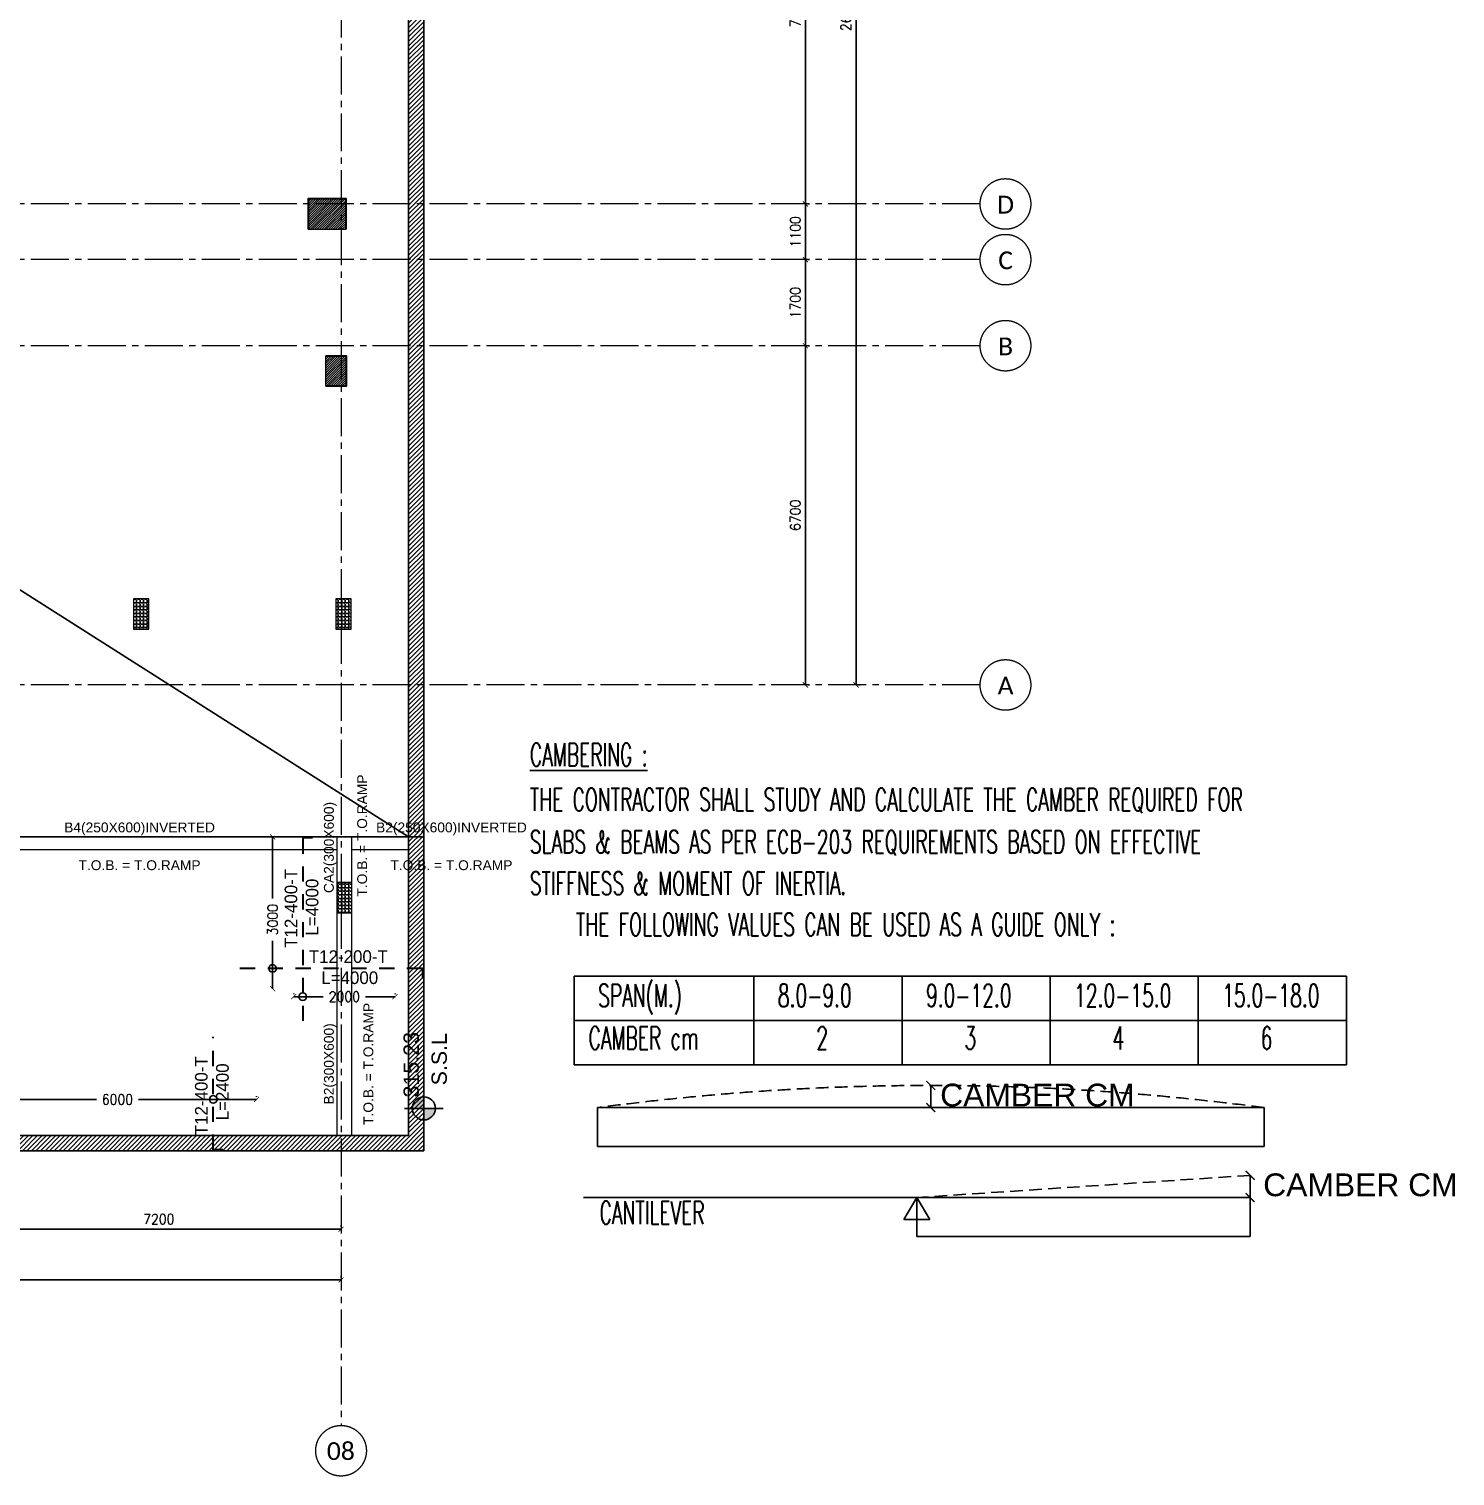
# Model space of a CAD drawing. Header units: millimetres. Extents: x -967280 to 3852, y 2833 to 1955156.
# Drawn here: x -400794 to -372623, y 571611 to 600194 of the extents above; entities that cross this region are included whole.
import ezdxf
from ezdxf.enums import TextEntityAlignment as Align

# ---------------------------------------------------------------- set-up
doc = ezdxf.new("R2010")
doc.units = ezdxf.units.MM
doc.header["$LTSCALE"] = 1000
doc.header["$PDMODE"] = 35
doc.header["$PDSIZE"] = 25
for name, pattern in [('$0$DASHED2', [0.375, 0.25, -0.125]), ('B05-FIRST FLOOR PLAN$0$DLINE', [0.55, 0.3, -0.25]), ('Columns_Structural070816$0$CENTER2', [1.125, 0.75, -0.125, 0.125, -0.125]), ('DASHED2', [0.375, 0.25, -0.125]), ('HRZN_Line-Ptrn-Sold', [9144001.0, 9144000.0, -1]), ('XREF-ST-FRAMING 1ST FLOOR$0$CENTER', [50.8, 31.75, -6.35, 6.35, -6.35]), ('XREF-ST-FRAMING 1ST FLOOR$0$HIDDEN2', [0.1875, 0.125, -0.0625])]:
    doc.linetypes.add(name, pattern=pattern)
for name, color, linetype in [('_N-DIM 3', 7, 'Continuous'), ('B05-FIRST FLOOR PLAN$0$STR_ROOF RFT$0$S-SYMB', 30, 'Continuous'), ('DIMENSION', 2, 'Continuous'), ('R.C. footing', 4, 'Continuous'), ('RIB', 5, 'Continuous'), ('S - BATH Hach', 1, 'Continuous'), ('S - col hach', 1, 'Continuous'), ('S - dot', 1, 'Continuous'), ('S -Beams', 2, 'Continuous'), ('S-OPENING', 4, 'Continuous'), ('S-TEXT', 2, 'Continuous'), ('XREF-ST-FRAMING 1ST FLOOR$0$ST-BEAM', 4, 'XREF-ST-FRAMING 1ST FLOOR$0$HIDDEN2'), ('XREF-ST-FRAMING 1ST FLOOR$0$ST-BEAM MARK', 3, 'Continuous'), ('XREF-ST-FRAMING 1ST FLOOR$0$ST-SLAB TH. TXT', 3, 'Continuous')]:
    doc.layers.add(name, color=color, linetype=linetype)
for name, color, linetype, lineweight in [('A-AX-ATT-100', 7, 'HRZN_Line-Ptrn-Sold', 18), ('BEAMS', 3, 'HRZN_Line-Ptrn-Sold', 18), ('S - column', 6, 'Continuous', 60), ('ST-000-AXIS', 9, 'Columns_Structural070816$0$CENTER2', 9), ('ST-203-SLAB-TXT', 7, 'Continuous', 30), ('ST-206-SLAB-DIM', 1, 'Continuous', 20), ('ST-RFT-BOT', 2, '$0$DASHED2', 30), ('ST-RFT-TOP', 5, '$0$DASHED2', 30)]:
    doc.layers.add(name, color=color, linetype=linetype, lineweight=lineweight)
doc.styles.add('Arial', font='arial.ttf', dxfattribs={"height": 317.5})
doc.styles.add('Arial_3', font='arial.ttf', dxfattribs={"height": 7999.15942})
doc.styles.add('B05-FIRST FLOOR PLAN$0$XS-Roof RFT$0$T25-100', font='STENCIL.shx', dxfattribs={"height": 250})
doc.styles.add('Calibri_2', font='calibri.ttf', dxfattribs={"height": 300})
doc.styles.add('rom 0.5', font='romans.shx', dxfattribs={"width": 0.6})
doc.styles.get("Standard").update_dxf_attribs({"font": 'x-arab.shx'})
doc.styles.add('TUNELNO', font='romans.shx', dxfattribs={"width": 0.9})
doc.styles.add('XREF-ST-FRAMING 1ST FLOOR$0$ROMANS-TITLE', font='ROMANS.shx', dxfattribs={"width": 0.8})
doc.styles.add('XREF-ST-FRAMING 1ST FLOOR$0$STRECTURAL', font='arial.ttf')
doc.dimstyles.new('ARROW', dxfattribs={"dimtxt": 0.15, "dimasz": 0.08, "dimexe": 0.04, "dimexo": 0.04, "dimgap": 0.04, "dimtad": 1, "dimzin": 1, "dimdsep": 46, "dimtxsty": 'Standard', "dimblk": 'ARCHTICK', "dimcen": 0.08, "dimclrd": 8, "dimclre": 8, "dimclrt": 30, "dimadec": 0, "dimazin": 0, "dimtfac": 2, "dimtix": 1, "dimtmove": 2, "dimatfit": 3, "dimldrblk": 'ARCHTICK', "dimfxl": 0.04, "dimtolj": 1, "dimtzin": 1, "dimlwd": -1, "dimarcsym": 0})
doc.dimstyles.new('Copy(2) of DSEC', dxfattribs={"dimtxt": 200, "dimasz": 100, "dimexe": 50, "dimexo": 80, "dimgap": 100, "dimtad": 1, "dimdec": 0, "dimrnd": 5, "dimzin": 0, "dimdsep": 46, "dimtxsty": 'TUNELNO', "dimblk": 'ARCHTICK', "dimcen": 0.09, "dimclrd": 1, "dimclre": 1, "dimclrt": 3, "dimadec": 0, "dimazin": 0, "dimtfac": 0.78125, "dimtdec": 0, "dimtix": 1, "dimtmove": 2, "dimatfit": 3, "dimldrblk": 'ARCHTICK', "dimfxl": 1, "dimtolj": 1, "dimtzin": 0, "dimarcsym": 0})
pattern_1 = [(90, (-416898.87, -510439.72), (-69.85, 4e-15), [50.8, -19.05]), (180, (-416898.87, -510439.72), (-9e-15, -69.85), [50.8, -19.05])]

# ---------------------------------------------------------------- blocks, each defined once
blk = doc.blocks.new('A$C46269fcd new')
at = {"layer": 'S - BATH Hach', "ltscale": 30, "transparency": 33554483}
h = blk.add_hatch(dxfattribs=at)
h.set_pattern_fill('ANSI31', color=1, scale=20)
h.set_pattern_definition([(45, (643184.17, -484711.8), (-44.9012806, 44.9012806), [])])
h.paths.add_polyline_path([(47835, 35800), (47835, -9200), (-6100, -9200), (-6100, 35800), (-5800, 35800), (-5800, -8900), (47535, -8900), (47535, 35800)])
at = {"layer": 'S - col hach', "true_color": 0xcd6928}
h = blk.add_hatch(dxfattribs=at)
h.set_pattern_fill('ANGLE', color=32, scale=10, angle=90)
h.set_pattern_definition(pattern_1)
h.paths.add_polyline_path([(42400, 1700), (42100, 1700), (42100, 1100), (42400, 1100)])
h = blk.add_hatch(dxfattribs=at)
h.set_pattern_fill('ANGLE', color=32, scale=10, angle=90)
h.set_pattern_definition(pattern_1)
h.paths.add_polyline_path([(46400, 1700), (46100, 1700), (46100, 1100), (46400, 1100)])
h = blk.add_hatch(dxfattribs=at)
h.set_pattern_fill('ANGLE', color=32, scale=10, angle=90)
h.set_pattern_definition([(90, (-416898.87, -510339.72), (-69.85, 4e-15), [50.8, -19.05]), (180, (-416898.87, -510339.72), (-9e-15, -69.85), [50.8, -19.05])])
h.paths.add_polyline_path([(46415, -3900), (46115, -3900), (46115, -4500), (46415, -4500)])
at = {"layer": 'R.C. footing', "color": 4, "ltscale": 30}
blk.add_lwpolyline([(47835, 35800), (47835, -9200), (-6100, -9200), (-6100, 35800), (-5800, 35800), (-5800, -8900), (47535, -8900), (47535, 35800)], close=True, dxfattribs=at)
at = {"layer": 'S - column', "lineweight": 15}
for points in [[(42400, 1700), (42100, 1700), (42100, 1100), (42400, 1100)], [(46400, 1700), (46100, 1700), (46100, 1100), (46400, 1100)], [(46415, -3900), (46115, -3900), (46115, -4500), (46415, -4500)]]:
    blk.add_lwpolyline(points, close=True, dxfattribs=at)
blk = doc.blocks.new('FROM FOUNDATION TO UPPER LOWER BASEMENT_COLUMNS(new2)')
at = {"layer": 'S - col hach'}
h = blk.add_hatch(dxfattribs=at)
h.set_pattern_fill('ANSI31', color=256, scale=10)
h.set_pattern_definition([(45, (193250.144, -607512.31), (-22.4506403, 22.4506403), [])])
h.paths.add_polyline_path([(462706, 619440), (463199, 619440), (463199, 620040), (462449, 620040), (462449, 619440)])
h = blk.add_hatch(dxfattribs=at)
h.set_pattern_fill('ANSI31', color=256, scale=10)
h.set_pattern_definition([(45, (193250.144, -596912.31), (-22.4506403, 22.4506403), [])])
h.paths.add_polyline_path([(462799, 616940), (462799, 616340), (463199, 616340), (463199, 616940)])
at = {"layer": 'S - column', "lineweight": 15}
for points in [[(462449, 619440), (463199, 619440), (463199, 620040), (462449, 620040)], [(463199, 616940), (463199, 616340), (462799, 616340), (462799, 616940)]]:
    blk.add_lwpolyline(points, close=True, dxfattribs=at)
at = {"layer": 'ST-RFT-BOT', "color": 7, "linetype": 'Continuous', "ltscale": 30}
for points in [[(463199, 619440), (463199, 620040), (462449, 620040), (462449, 619440)], [(462799, 616940), (463199, 616940), (463199, 616340), (462799, 616340)]]:
    blk.add_lwpolyline(points, dxfattribs=at)
blk = doc.blocks.new('XREF-ST-FRAMING 1ST FLOOR$0$A-LVL_FFL-SSL')
at = {"layer": 'XREF-ST-FRAMING 1ST FLOOR$0$ST-SLAB TH. TXT', "ltscale": 800}
h = blk.add_hatch(color=256, dxfattribs=at)
h.paths.add_polyline_path([(0, 0), (150, 0, 0.414214), (0, 150)])
h.paths.add_polyline_path([(0, -150), (0, 0), (-150, 0, 0.414214)])
at = {"layer": 'XREF-ST-FRAMING 1ST FLOOR$0$ST-SLAB TH. TXT'}
for p, q in [((0, -250), (0, 250)), ((-250, 0), (250, 0))]:
    blk.add_line(p, q, dxfattribs=at)
at = {"layer": 'XREF-ST-FRAMING 1ST FLOOR$0$ST-SLAB TH. TXT', "ltscale": 800}
blk.add_line((0, 0), (1037, 0), dxfattribs=at)
at = {"layer": 'XREF-ST-FRAMING 1ST FLOOR$0$ST-SLAB TH. TXT'}
blk.add_circle((0, 0), 150, dxfattribs=at)
at = {"layer": 'XREF-ST-FRAMING 1ST FLOOR$0$ST-SLAB TH. TXT', "ltscale": 800, "style": 'XREF-ST-FRAMING 1ST FLOOR$0$ROMANS-TITLE', "width": 0.8}
for tag, p in [('FLOOR-LEVEL-FFL', (300, 100)), ('FLOOR-LEVEL-SSL', (300, -300))]:
    blk.add_attdef(tag, p, '', height=200, dxfattribs=at)
blk = doc.blocks.new('_ArchTick')
at = {"color": 0, "linetype": 'ByBlock', "const_width": 0.15}
blk.add_lwpolyline([(-0.5, -0.5), (0.5, 0.5)], dxfattribs=at)
blk = doc.blocks.new('*D21')
at = {"layer": 'Defpoints', "color": 0, "transparency": 16777216}
for p in [(-9448, 48), (3718, 48), (-9448, -721)]:
    blk.add_point(p, dxfattribs=at)
at = {"layer": 'DIMENSION', "color": 8, "lineweight": -2, "transparency": 16777216}
for p, q in [((-9448, 48), (-9448, -721)), ((3718, 48), (3718, -721))]:
    blk.add_line(p, q, dxfattribs=at)
at = {"layer": 'DIMENSION', "color": 8, "transparency": 16777216}
blk.add_line((3718, -721), (-9448, -721), dxfattribs=at)
at = {"layer": 'DIMENSION', "color": 8, "transparency": 16777216, "xscale": 0.08, "yscale": 0.08, "zscale": 0.08, "rotation": 180}
blk.add_blockref('_ArchTick', (-9448, -721), dxfattribs=at)
at = {"layer": 'DIMENSION', "color": 8, "transparency": 16777216, "xscale": 0.08, "yscale": 0.08, "zscale": 0.08}
blk.add_blockref('_ArchTick', (3718, -721), dxfattribs=at)
at = {"layer": 'DIMENSION', "color": 30, "transparency": 16777216, "insert": (-2865, -721), "char_height": 0.15, "attachment_point": 5}
blk.add_mtext('\\A1;(6m.-9m)', dxfattribs=at)
blk = doc.blocks.new('*D22')
at = {"layer": 'Defpoints', "color": 0, "transparency": 16777216}
for p in [(-3140, -1728), (3443, -1728), (-3140, -2497)]:
    blk.add_point(p, dxfattribs=at)
at = {"layer": 'DIMENSION', "color": 8, "lineweight": -2, "transparency": 16777216}
for p, q in [((-3140, -1728), (-3140, -2497)), ((3443, -1728), (3443, -2497))]:
    blk.add_line(p, q, dxfattribs=at)
at = {"layer": 'DIMENSION', "color": 8, "transparency": 16777216}
blk.add_line((3443, -2497), (-3140, -2497), dxfattribs=at)
at = {"layer": 'DIMENSION', "color": 8, "transparency": 16777216, "xscale": 0.08, "yscale": 0.08, "zscale": 0.08, "rotation": 180}
blk.add_blockref('_ArchTick', (-3140, -2497), dxfattribs=at)
at = {"layer": 'DIMENSION', "color": 8, "transparency": 16777216, "xscale": 0.08, "yscale": 0.08, "zscale": 0.08}
blk.add_blockref('_ArchTick', (3443, -2497), dxfattribs=at)
at = {"layer": 'DIMENSION', "color": 30, "transparency": 16777216, "insert": (151, -2497), "char_height": 0.15, "attachment_point": 5}
blk.add_mtext('\\A1;(1.5m)', dxfattribs=at)
blk = doc.blocks.new('*D1077')
at = {"layer": 'Defpoints', "color": 0, "transparency": 16777216}
for p in [(-395951, 584237), (-395981, 581237), (-395951, 581237)]:
    blk.add_point(p, dxfattribs=at)
at = {"layer": 'ST-206-SLAB-DIM', "color": 1, "lineweight": -2, "transparency": 16777216}
for p, q in [((-395981, 584237), (-395981, 583017)), ((-395981, 581237), (-395981, 582183))]:
    blk.add_line(p, q, dxfattribs=at)
at = {"layer": 'ST-206-SLAB-DIM', "color": 1, "lineweight": -2, "transparency": 16777216, "xscale": 100, "yscale": 100, "zscale": 100}
for p, rotation in [((-395981, 584237), 90), ((-395981, 581237), 270)]:
    blk.add_blockref('_ArchTick', p, dxfattribs=dict(at, rotation=rotation))
at = {"layer": 'ST-206-SLAB-DIM', "color": 3, "transparency": 16777216, "insert": (-395981, 582600), "char_height": 200, "attachment_point": 5, "rotation": 90, "style": 'TUNELNO'}
blk.add_mtext('\\A1;3000', dxfattribs=at)
blk = doc.blocks.new('*D1078')
at = {"layer": 'Defpoints', "color": 0, "transparency": 16777216}
for p in [(-395563, 581064), (-393563, 581080), (-393563, 581064)]:
    blk.add_point(p, dxfattribs=at)
at = {"layer": 'ST-206-SLAB-DIM', "color": 1, "lineweight": -2, "transparency": 16777216}
for p, q in [((-395563, 581144), (-395563, 581130)), ((-393563, 581144), (-393563, 581130)), ((-395563, 581080), (-394981, 581080)), ((-393563, 581080), (-394146, 581080))]:
    blk.add_line(p, q, dxfattribs=at)
at = {"layer": 'ST-206-SLAB-DIM', "color": 1, "lineweight": -2, "transparency": 16777216, "xscale": 100, "yscale": 100, "zscale": 100, "rotation": 180}
blk.add_blockref('_ArchTick', (-395563, 581080), dxfattribs=at)
at = {"layer": 'ST-206-SLAB-DIM', "color": 1, "lineweight": -2, "transparency": 16777216, "xscale": 100, "yscale": 100, "zscale": 100}
blk.add_blockref('_ArchTick', (-393563, 581080), dxfattribs=at)
at = {"layer": 'ST-206-SLAB-DIM', "color": 3, "transparency": 16777216, "insert": (-394563, 581080), "char_height": 200, "attachment_point": 5, "style": 'TUNELNO'}
blk.add_mtext('\\A1;2000', dxfattribs=at)
blk = doc.blocks.new('*D1079')
at = {"layer": 'Defpoints', "color": 0, "transparency": 16777216}
for p in [(-402296, 579034), (-396296, 579050), (-396296, 579034)]:
    blk.add_point(p, dxfattribs=at)
at = {"layer": 'ST-206-SLAB-DIM', "color": 1, "lineweight": -2, "transparency": 16777216}
for p, q in [((-402296, 579114), (-402296, 579100)), ((-396296, 579114), (-396296, 579100)), ((-402296, 579050), (-399459, 579050)), ((-396296, 579050), (-398633, 579050))]:
    blk.add_line(p, q, dxfattribs=at)
at = {"layer": 'ST-206-SLAB-DIM', "color": 1, "lineweight": -2, "transparency": 16777216, "xscale": 100, "yscale": 100, "zscale": 100, "rotation": 180}
blk.add_blockref('_ArchTick', (-402296, 579050), dxfattribs=at)
at = {"layer": 'ST-206-SLAB-DIM', "color": 1, "lineweight": -2, "transparency": 16777216, "xscale": 100, "yscale": 100, "zscale": 100}
blk.add_blockref('_ArchTick', (-396296, 579050), dxfattribs=at)
at = {"layer": 'ST-206-SLAB-DIM', "color": 3, "transparency": 16777216, "insert": (-399046, 579050), "char_height": 200, "attachment_point": 5, "style": 'TUNELNO'}
blk.add_mtext('\\A1;6000', dxfattribs=at)
blk = doc.blocks.new('Grid - HRZN_G-Datm-Grid-Head-1554275-FIRST FLOOR FFL_1_')
at = {"layer": 'A-AX-ATT-100'}
blk.add_circle((0, 0), 5, dxfattribs=at)
blk = doc.blocks.new('*D1500')
at = {"layer": '_N-DIM 3', "color": 1, "linetype": 'Continuous', "lineweight": -2, "ltscale": 30, "transparency": 16777216}
for p, q in [((572272, 727540), (572272, 719940)), ((572352, 727540), (572322, 727540)), ((572352, 719940), (572322, 719940))]:
    blk.add_line(p, q, dxfattribs=at)
at = {"layer": 'Defpoints', "color": 0, "linetype": 'Continuous', "ltscale": 30, "transparency": 16777216}
for p in [(572272, 727540), (572272, 719940), (572272, 719940)]:
    blk.add_point(p, dxfattribs=at)
at = {"layer": '_N-DIM 3', "color": 1, "linetype": 'Continuous', "lineweight": -2, "ltscale": 30, "transparency": 16777216, "xscale": 100, "yscale": 100, "zscale": 100}
for p, rotation in [((572272, 727540), 90), ((572272, 719940), 270)]:
    blk.add_blockref('_ArchTick', p, dxfattribs=dict(at, rotation=rotation))
at = {"layer": '_N-DIM 3', "color": 3, "linetype": 'Continuous', "ltscale": 30, "transparency": 16777216, "insert": (572072, 723740), "char_height": 200, "attachment_point": 5, "rotation": 90, "style": 'TUNELNO'}
blk.add_mtext('\\A1;7600', dxfattribs=at)
blk = doc.blocks.new('*D1501')
at = {"layer": '_N-DIM 3', "color": 1, "linetype": 'Continuous', "lineweight": -2, "ltscale": 30, "transparency": 16777216}
for p, q in [((572272, 719940), (572272, 718840)), ((572352, 719940), (572322, 719940)), ((572352, 718840), (572322, 718840))]:
    blk.add_line(p, q, dxfattribs=at)
at = {"layer": 'Defpoints', "color": 0, "linetype": 'Continuous', "ltscale": 30, "transparency": 16777216}
for p in [(572272, 719940), (572272, 718840), (572272, 718840)]:
    blk.add_point(p, dxfattribs=at)
at = {"layer": '_N-DIM 3', "color": 1, "linetype": 'Continuous', "lineweight": -2, "ltscale": 30, "transparency": 16777216, "xscale": 100, "yscale": 100, "zscale": 100}
for p, rotation in [((572272, 719940), 90), ((572272, 718840), 270)]:
    blk.add_blockref('_ArchTick', p, dxfattribs=dict(at, rotation=rotation))
at = {"layer": '_N-DIM 3', "color": 3, "linetype": 'Continuous', "ltscale": 30, "transparency": 16777216, "insert": (572072, 719390), "char_height": 200, "attachment_point": 5, "rotation": 90, "style": 'TUNELNO'}
blk.add_mtext('\\A1;1100', dxfattribs=at)
blk = doc.blocks.new('*D1502')
at = {"layer": '_N-DIM 3', "color": 1, "linetype": 'Continuous', "lineweight": -2, "ltscale": 30, "transparency": 16777216}
for p, q in [((572272, 718840), (572272, 717140)), ((572352, 718840), (572322, 718840)), ((572352, 717140), (572322, 717140))]:
    blk.add_line(p, q, dxfattribs=at)
at = {"layer": 'Defpoints', "color": 0, "linetype": 'Continuous', "ltscale": 30, "transparency": 16777216}
for p in [(572272, 718840), (572272, 717140), (572272, 717140)]:
    blk.add_point(p, dxfattribs=at)
at = {"layer": '_N-DIM 3', "color": 1, "linetype": 'Continuous', "lineweight": -2, "ltscale": 30, "transparency": 16777216, "xscale": 100, "yscale": 100, "zscale": 100}
for p, rotation in [((572272, 718840), 90), ((572272, 717140), 270)]:
    blk.add_blockref('_ArchTick', p, dxfattribs=dict(at, rotation=rotation))
at = {"layer": '_N-DIM 3', "color": 3, "linetype": 'Continuous', "ltscale": 30, "transparency": 16777216, "insert": (572072, 717990), "char_height": 200, "attachment_point": 5, "rotation": 90, "style": 'TUNELNO'}
blk.add_mtext('\\A1;1700', dxfattribs=at)
blk = doc.blocks.new('*D1503')
at = {"layer": '_N-DIM 3', "color": 1, "linetype": 'Continuous', "lineweight": -2, "ltscale": 30, "transparency": 16777216}
for p, q in [((572272, 717140), (572272, 710440)), ((572352, 717140), (572322, 717140)), ((572352, 710440), (572322, 710440))]:
    blk.add_line(p, q, dxfattribs=at)
at = {"layer": 'Defpoints', "color": 0, "linetype": 'Continuous', "ltscale": 30, "transparency": 16777216}
for p in [(572272, 717140), (572272, 710440), (572272, 710440)]:
    blk.add_point(p, dxfattribs=at)
at = {"layer": '_N-DIM 3', "color": 1, "linetype": 'Continuous', "lineweight": -2, "ltscale": 30, "transparency": 16777216, "xscale": 100, "yscale": 100, "zscale": 100}
for p, rotation in [((572272, 717140), 90), ((572272, 710440), 270)]:
    blk.add_blockref('_ArchTick', p, dxfattribs=dict(at, rotation=rotation))
at = {"layer": '_N-DIM 3', "color": 3, "linetype": 'Continuous', "ltscale": 30, "transparency": 16777216, "insert": (572072, 713790), "char_height": 200, "attachment_point": 5, "rotation": 90, "style": 'TUNELNO'}
blk.add_mtext('\\A1;6700', dxfattribs=at)
blk = doc.blocks.new('*D1504')
at = {"layer": '_N-DIM 3', "color": 1, "linetype": 'Continuous', "lineweight": -2, "ltscale": 30, "transparency": 16777216}
for p, q in [((573272, 737040), (573272, 710440)), ((573352, 737040), (573322, 737040)), ((573352, 710440), (573322, 710440))]:
    blk.add_line(p, q, dxfattribs=at)
at = {"layer": 'Defpoints', "color": 0, "linetype": 'Continuous', "ltscale": 30, "transparency": 16777216}
for p in [(573272, 737040), (573272, 710440), (573272, 710440)]:
    blk.add_point(p, dxfattribs=at)
at = {"layer": '_N-DIM 3', "color": 1, "linetype": 'Continuous', "lineweight": -2, "ltscale": 30, "transparency": 16777216, "xscale": 100, "yscale": 100, "zscale": 100}
for p, rotation in [((573272, 737040), 90), ((573272, 710440), 270)]:
    blk.add_blockref('_ArchTick', p, dxfattribs=dict(at, rotation=rotation))
at = {"layer": '_N-DIM 3', "color": 3, "linetype": 'Continuous', "ltscale": 30, "transparency": 16777216, "insert": (573072, 723740), "char_height": 200, "attachment_point": 5, "rotation": 90, "style": 'TUNELNO'}
blk.add_mtext('\\A1;26600', dxfattribs=at)
blk = doc.blocks.new('*D1513')
at = {"layer": '_N-DIM 3', "color": 1, "linetype": 'Continuous', "lineweight": -2, "ltscale": 30, "transparency": 16777216}
for p, q in [((555899, 699769), (555899, 699739)), ((563099, 699769), (563099, 699739)), ((563099, 699689), (555899, 699689))]:
    blk.add_line(p, q, dxfattribs=at)
at = {"layer": 'Defpoints', "color": 0, "linetype": 'Continuous', "ltscale": 30, "transparency": 16777216}
for p in [(555899, 699689), (555899, 699689), (563099, 699689)]:
    blk.add_point(p, dxfattribs=at)
at = {"layer": '_N-DIM 3', "color": 1, "linetype": 'Continuous', "lineweight": -2, "ltscale": 30, "transparency": 16777216, "xscale": 100, "yscale": 100, "zscale": 100, "rotation": 180}
blk.add_blockref('_ArchTick', (555899, 699689), dxfattribs=at)
at = {"layer": '_N-DIM 3', "color": 1, "linetype": 'Continuous', "lineweight": -2, "ltscale": 30, "transparency": 16777216, "xscale": 100, "yscale": 100, "zscale": 100}
blk.add_blockref('_ArchTick', (563099, 699689), dxfattribs=at)
at = {"layer": '_N-DIM 3', "color": 3, "linetype": 'Continuous', "ltscale": 30, "transparency": 16777216, "insert": (559499, 699889), "char_height": 200, "attachment_point": 5, "style": 'TUNELNO'}
blk.add_mtext('\\A1;7200', dxfattribs=at)
blk = doc.blocks.new('*D1520')
at = {"layer": '_N-DIM 3', "color": 1, "linetype": 'Continuous', "lineweight": -2, "ltscale": 30, "transparency": 16777216}
for p, q in [((516899, 698769), (516899, 698739)), ((563099, 698689), (516899, 698689)), ((563099, 698769), (563099, 698739))]:
    blk.add_line(p, q, dxfattribs=at)
at = {"layer": 'Defpoints', "color": 0, "linetype": 'Continuous', "ltscale": 30, "transparency": 16777216}
for p in [(516899, 698689), (516899, 698689), (563099, 698689)]:
    blk.add_point(p, dxfattribs=at)
at = {"layer": '_N-DIM 3', "color": 1, "linetype": 'Continuous', "lineweight": -2, "ltscale": 30, "transparency": 16777216, "xscale": 100, "yscale": 100, "zscale": 100, "rotation": 180}
blk.add_blockref('_ArchTick', (516899, 698689), dxfattribs=at)
at = {"layer": '_N-DIM 3', "color": 1, "linetype": 'Continuous', "lineweight": -2, "ltscale": 30, "transparency": 16777216, "xscale": 100, "yscale": 100, "zscale": 100}
blk.add_blockref('_ArchTick', (563099, 698689), dxfattribs=at)
at = {"layer": '_N-DIM 3', "color": 3, "linetype": 'Continuous', "ltscale": 30, "transparency": 16777216, "insert": (539999, 698889), "char_height": 200, "attachment_point": 5, "style": 'TUNELNO'}
blk.add_mtext('\\A1;46200', dxfattribs=at)
blk = doc.blocks.new('A$Cf5b4f7bc')
at = {"layer": 'DIMENSION', "color": 3}
for p, q in [((-2865.424, 486.601), (-2865.424, 47.732)), ((-9448.456, 47.732), (3717.609, 47.732)), ((3442.872, -1289.509), (3442.872, -1728.378)), ((-9723.193, -1728.378), (3442.872, -1728.378))]:
    blk.add_line(p, q, dxfattribs=at)
at = {"layer": 'DIMENSION', "color": 3, "linetype": 'DASHED2'}
blk.add_line((3442.872, -1289.509), (-3140.16, -1728.378), dxfattribs=at)
blk.add_arc((-2865.424, -49105.577), 49592.178, 82.3718503, 97.6281497, dxfattribs=at)
at = {"layer": 'RIB', "color": 3}
for p, q in [((-3140.16, -1728.378), (-3394.14, -2159.665)), ((-2886.18, -2159.665), (-3140.16, -1728.378)), ((-3394.14, -2159.665), (-2886.18, -2159.665))]:
    blk.add_line(p, q, dxfattribs=at)
at = {"layer": 'S-TEXT', "color": 3}
for p, q in [((-9907.55, 2647.811), (5344.926, 2647.811)), ((-9907.55, 892.336), (-9907.55, 2647.811)), ((-6358.243, 892.336), (-6358.243, 2647.811)), ((-3432.451, 892.336), (-3432.451, 2647.811)), ((-506.659, 892.336), (-506.659, 2647.811)), ((2419.133, 892.336), (2419.133, 2647.811)), ((5344.926, 892.336), (5344.926, 2647.811)), ((-9907.55, 1770.073), (5344.926, 1770.073)), ((-9907.55, 892.336), (5344.926, 892.336))]:
    blk.add_line(p, q, dxfattribs=at)
at = {"layer": 'DIMENSION', "color": 3}
for p, xscale, yscale, zscale, rotation in [((-2865.424, 486.601), 175.5475312720334, 175.5475312720334, 175.5475312720334, 90), ((-2865.424, 47.732), 175.5475312720333, 175.5475312720333, 175.5475312720333, 270), ((3442.872, -1289.509), 175.5475312720334, 175.5475312720334, 175.5475312720334, 90), ((3442.872, -1728.378), 175.5475312720333, 175.5475312720333, 175.5475312720333, 270)]:
    blk.add_blockref('_ArchTick', p, dxfattribs=dict(at, xscale=xscale, yscale=yscale, zscale=zscale, rotation=rotation))
at = {"layer": 'S-TEXT', "color": 3, "style": 'rom 0.5', "width": 0.6}
for s, height, p in [('%%UCAMBERING :', 450.01163, (-10785.417, 6795.189)), ('THE CONTRACTOR SHALL STUDY AND CALCULATE THE CAMBER REQUIRED FOR', 450.01163, (-10785.417, 5907.998)), ('SLABS & BEAMS AS PER ECB-203 REQUIREMENTS BASED ON EFFECTIVE', 450.01163, (-10785.417, 5073.642)), ('STIFFNESS & MOMENT OF INERTIA.', 450.01163, (-10785.417, 4254.421)), ('THE FOLLOWING VALUES CAN BE USED AS A GUIDE ONLY :', 450.01163, (-9876.809, 3440.941)), ('SPAN(M.)', 450.0116, (-9436.519, 2038.557)), ('8.0-9.0', 450.0116, (-5885.194, 2038.557)), ('9.0-12.0', 450.0116, (-2959.402, 2038.557)), ('12.0-15.0', 450.0116, (-33.61, 2038.557)), ('15.0-18.0', 450.0116, (2892.182, 2038.557)), ('CAMBER cm', 450.0116, (-9626.285, 1198.592)), ('2', 450.012, (-5126.132, 1198.592)), ('3', 450.012, (-2200.34, 1198.592)), ('4', 450.012, (725.452, 1198.592)), ('6', 450.012, (3651.245, 1198.592)), ('CANTILEVER', 450.0116, (-9406.93, -2252.109))]:
    blk.add_text(s, height=height, dxfattribs=at).set_placement(p)
at = {"layer": 'S-TEXT', "color": 3, "char_height": 450.01163, "attachment_point": 5, "style": 'Arial'}
for insert in [(-758.842, 293.322), (5621.973, -1479.265)]:
    blk.add_mtext('\\A1;CAMBER CM', dxfattribs=dict(at, insert=insert))
at = {"layer": 'DIMENSION', "color": 3}
for base, p1, p2, text, picture, middle in [((-9448.456, -721.336), (3717.609, 47.732), (-9448.456, 47.732), '(6m.-9m)', '*D21', (-2865.424, -721.17)), ((-3140.16, -2497.447), (3442.872, -1728.378), (-3140.16, -1728.378), '(1.5m)', '*D22', (151.356, -2497.28))]:
    dim = blk.add_linear_dim(base=base, p1=p1, p2=p2, text=text, dimstyle='ARROW', dxfattribs=at)
    dim.commit()
    dim.dimension.update_dxf_attribs({"geometry": picture, "text_midpoint": middle})
blk = doc.blocks.new('AXES-00')
at = {"layer": 'ST-000-AXIS'}
for p, q in [((563098.9, 750979.6), (563098.9, 695813.8)), ((575723.2, 719939.7), (505674.3, 719939.7)), ((575723.2, 718839.7), (505674.3, 718839.7)), ((575723.2, 717139.7), (505674.3, 717139.7)), ((575723.2, 710439.7), (505674.3, 710439.7))]:
    blk.add_line(p, q, dxfattribs=at)
at = {"layer": 'A-AX-ATT-100'}
for p, xscale, yscale, zscale, rotation in [((576223.2, 719939.7), 100.0000000000001, 100.0000000000001, 100.0000000000001, 90), ((576223.2, 718839.7), 100.0000000000001, 100.0000000000001, 100.0000000000001, 90), ((576223.2, 717139.7), 100.0000000000001, 100.0000000000001, 100.0000000000001, 90), ((576223.2, 710439.7), 100.0000000000001, 100.0000000000001, 100.0000000000001, 90), ((563098.9, 695313.8), 99.99999999999993, 99.99999999999993, 99.99999999999993, 180)]:
    blk.add_blockref('Grid - HRZN_G-Datm-Grid-Head-1554275-FIRST FLOOR FFL_1_', p, dxfattribs=dict(at, xscale=xscale, yscale=yscale, zscale=zscale, rotation=rotation))
at = {"layer": 'A-AX-ATT-100', "linetype": 'Continuous', "lineweight": 13, "char_height": 350, "attachment_point": 1, "style": 'Calibri_2'}
for s, insert, width in [('D', (576057.7, 720101), 408.861), ('C', (576080.7, 719001), 352.742), ('B', (576077.2, 717301), 360.759), ('A', (576067.7, 710601), 384.81), ('08', (562818, 695481.8), 673.417)]:
    blk.add_mtext(s, dxfattribs=dict(at, insert=insert, width=width))
at = {"layer": '_N-DIM 3', "color": 3, "linetype": 'Continuous', "ltscale": 30}
for base, p1, p2, picture, middle in [((573272.5, 710439.7), (573272.5, 737039.7), (573272.5, 710439.7), '*D1504', (573072.5, 723739.7)), ((572272.5, 719939.7), (572272.5, 727539.7), (572272.5, 719939.7), '*D1500', (572072.5, 723739.7)), ((572272.5, 718839.7), (572272.5, 719939.7), (572272.5, 718839.7), '*D1501', (572072.5, 719389.7)), ((572272.5, 717139.7), (572272.5, 718839.7), (572272.5, 717139.7), '*D1502', (572072.5, 717989.7)), ((572272.5, 710439.7), (572272.5, 717139.7), (572272.5, 710439.7), '*D1503', (572072.5, 713789.7))]:
    dim = blk.add_linear_dim(base=base, p1=p1, p2=p2, angle=90, dimstyle='Copy(2) of DSEC', dxfattribs=at)
    dim.commit()
    dim.dimension.update_dxf_attribs({"geometry": picture, "text_midpoint": middle})
for base, p1, p2, picture, middle in [((555898.9, 699688.7), (563098.9, 699688.7), (555898.9, 699688.7), '*D1513', (559498.9, 699888.7)), ((516898.9, 698688.7), (563098.9, 698688.7), (516898.9, 698688.7), '*D1520', (539998.9, 698888.7))]:
    dim = blk.add_linear_dim(base=base, p1=p1, p2=p2, dimstyle='Copy(2) of DSEC', dxfattribs=at)
    dim.commit()
    dim.dimension.update_dxf_attribs({"geometry": picture, "text_midpoint": middle})

msp = doc.modelspace()

# ---------------------------------------------------------------- linework, layer by layer
at = {"layer": 'B05-FIRST FLOOR PLAN$0$STR_ROOF RFT$0$S-SYMB'}
for centre in [(-395981.4, 581636.9), (-395384.3, 581080), (-397154.9, 579050.4)]:
    msp.add_circle(centre, 75, dxfattribs=at)
at = {"layer": 'BEAMS'}
for p, q in [((-394713.4, 584237.4), (-394713.4, 578337.4)), ((-394413.4, 578337.4), (-394413.4, 584237.4))]:
    msp.add_line(p, q, dxfattribs=at)
for points in [[(-394713.4, 584237.4), (-403878.7, 584237.4)], [(-394413.4, 583987.4), (-393293.7, 583987.4), (-393293.7, 584237.4), (-394413.4, 584237.4)], [(-403878.7, 583987.4), (-394713.4, 583987.4)]]:
    msp.add_lwpolyline(points, dxfattribs=at)
at = {"layer": 'S - dot'}
msp.add_line((-439928.7, 613837.4), (-393293.7, 584237.4), dxfattribs=at)
msp.add_line((-439928.7, 613837.4), (-393293.7, 584237.4), dxfattribs=at)
at = {"layer": 'S -Beams', "color": 6, "ltscale": 30}
msp.add_lwpolyline([(-446928.7, 623037.4), (-392993.7, 623037.4), (-392993.7, 616837.4), (-413028.7, 616837.4), (-413028.7, 613637.4), (-417228.7, 613637.4), (-417228.7, 614837.4), (-423078.7, 614837.4), (-423078.7, 612537.4), (-430728.7, 612537.4), (-430728.7, 616037.4), (-435928.7, 616037.4), (-435928.7, 614237.4), (-439928.7, 614237.4), (-439928.7, 608037.4), (-440628.7, 608037.4), (-440628.7, 593037.4), (-439928.7, 593037.4), (-439928.7, 586837.4), (-439828.7, 586837.4), (-439828.7, 584237.4), (-392993.7, 584237.4), (-392993.7, 578037.4), (-446928.7, 578037.4)], close=True, dxfattribs=at)
at = {"layer": 'ST-RFT-TOP', "linetype": 'B05-FIRST FLOOR PLAN$0$DLINE'}
for points in [[(-395194.3, 584217.4), (-395369.3, 584217.4, 0.4142136), (-395384.3, 584202.4), (-395384.3, 580387.4)], [(-393013.7, 581436.9), (-393013.7, 581624.4, 0.4142136), (-393026.2, 581636.9), (-396819.1, 581636.9)]]:
    msp.add_lwpolyline(points, format="xyb", dxfattribs=at)
msp.add_lwpolyline([(-396964.9, 578057.4), (-397154.9, 578057.4), (-397154.9, 580287.4)], dxfattribs=at)

# ---------------------------------------------------------------- block references
at = {"layer": 'S - column', "color": 7, "true_color": 0xffffff}
msp.add_blockref('A$C46269fcd new', (-440828.7, 587237.4), dxfattribs=at)
at = {"layer": 'S - column'}
msp.add_blockref('FROM FOUNDATION TO UPPER LOWER BASEMENT_COLUMNS(new2)', (-857727.6, -23202.4), dxfattribs=at)
at = {"layer": 'S -Beams'}
msp.add_blockref('AXES-00', (-957727.6, -123202.4), dxfattribs=at)
at = {"layer": 'S-OPENING', "color": 4, "ltscale": 30}
msp.add_blockref('A$Cf5b4f7bc', (-380114.6, 578840.1), dxfattribs=at)
at = {"layer": 'ST-203-SLAB-TXT', "linetype": 'XREF-ST-FRAMING 1ST FLOOR$0$CENTER', "ltscale": 0.25}
ref = msp.add_blockref('XREF-ST-FRAMING 1ST FLOOR$0$A-LVL_FFL-SSL', (-392993.7, 578873), dxfattribs=dict(at, xscale=1.514618581711641, yscale=1.514618581711641, zscale=1.514618581711641, rotation=90))
ref.add_attrib('FLOOR-LEVEL-FFL', '315.23', (-393091.9, 579089.3), dxfattribs={"layer": 'XREF-ST-FRAMING 1ST FLOOR$0$ST-BEAM MARK', "color": 7, "ltscale": 800, "height": 302.92, "rotation": 90, "style": 'XREF-ST-FRAMING 1ST FLOOR$0$STRECTURAL'})
ref.add_attrib('FLOOR-LEVEL-SSL', 'S.S.L', (-392539.3, 579327.4), dxfattribs={"layer": 'XREF-ST-FRAMING 1ST FLOOR$0$ST-BEAM', "color": 7, "ltscale": 800, "height": 302.92, "rotation": 90, "style": 'XREF-ST-FRAMING 1ST FLOOR$0$STRECTURAL'})
ref = msp.add_blockref('XREF-ST-FRAMING 1ST FLOOR$0$A-LVL_FFL-SSL', (-392993.7, 578873), dxfattribs=dict(at, xscale=1.514618581711641, yscale=1.514618581711641, zscale=1.514618581711641, rotation=90))
ref.add_attrib('FLOOR-LEVEL-FFL', '315.23', (-393091.9, 579089.3), dxfattribs={"layer": 'XREF-ST-FRAMING 1ST FLOOR$0$ST-BEAM MARK', "color": 7, "ltscale": 800, "height": 302.92, "rotation": 90, "style": 'XREF-ST-FRAMING 1ST FLOOR$0$STRECTURAL'})
ref.add_attrib('FLOOR-LEVEL-SSL', 'S.S.L', (-392539.3, 579327.4), dxfattribs={"layer": 'XREF-ST-FRAMING 1ST FLOOR$0$ST-BEAM', "color": 7, "ltscale": 800, "height": 302.92, "rotation": 90, "style": 'XREF-ST-FRAMING 1ST FLOOR$0$STRECTURAL'})

# ---------------------------------------------------------------- texts
at = {"layer": 'BEAMS', "style": 'Arial_3'}
for s, p in [('T.O.B. = T.O.RAMP', (-394056.6, 584263.2)), ('CA2(300X600)', (-394713.4, 584027.4)), ('T.O.B. = T.O.RAMP', (-393934, 579752.6)), ('B2(300X600)', (-394713.4, 579752.6))]:
    msp.add_text(s, height=194.734, rotation=90, dxfattribs=at).set_placement(p, align=Align.BOTTOM_CENTER)
for s, p in [('B4(250X600)INVERTED', (-398609.1, 584267.1)), ('B2(250X600)INVERTED', (-392448.4, 584267.1)), ('T.O.B. = T.O.RAMP', (-398609.1, 583521.1)), ('T.O.B. = T.O.RAMP', (-392448.4, 583521.1))]:
    msp.add_text(s, height=194.734, dxfattribs=at).set_placement(p, align=Align.BOTTOM_CENTER)
at = {"layer": 'ST-203-SLAB-TXT', "style": 'B05-FIRST FLOOR PLAN$0$XS-Roof RFT$0$T25-100'}
for s, p in [('T12-400-T', (-395493.5, 582044.5)), ('L=4000', (-395076.9, 582285.6)), ('T12-400-T', (-397264.2, 578342.9)), ('L=2400', (-396847.5, 578637.3))]:
    msp.add_text(s, height=250, rotation=90, dxfattribs=at).set_placement(p)
for s, p in [('T12-200-T', (-395265.6, 581746.1)), ('L=4000', (-395019.8, 581329.5))]:
    msp.add_text(s, height=250, dxfattribs=at).set_placement(p)

# ---------------------------------------------------------------- dimensions: what is measured, and where the dimension line sits
at = {"layer": 'ST-206-SLAB-DIM'}
for base, p1, p2, angle, picture, middle in [((-395981.5, 581237.4), (-395951.5, 584237.4), (-395951.5, 581237.4), 270, '*D1077', (-395981.5, 582599.8)), ((-393563.4, 581080), (-395563.4, 581063.8), (-393563.4, 581063.8), 0, '*D1078', (-394563.4, 581080)), ((-396296, 579050.4), (-402296, 579034.2), (-396296, 579034.2), 0, '*D1079', (-399046, 579050.4))]:
    dim = msp.add_linear_dim(base=base, p1=p1, p2=p2, angle=angle, dimstyle='Copy(2) of DSEC', dxfattribs=at)
    dim.commit()
    dim.dimension.update_dxf_attribs({"geometry": picture, "text_midpoint": middle, "dimtype": 161})

doc.saveas('drawing.dxf')
